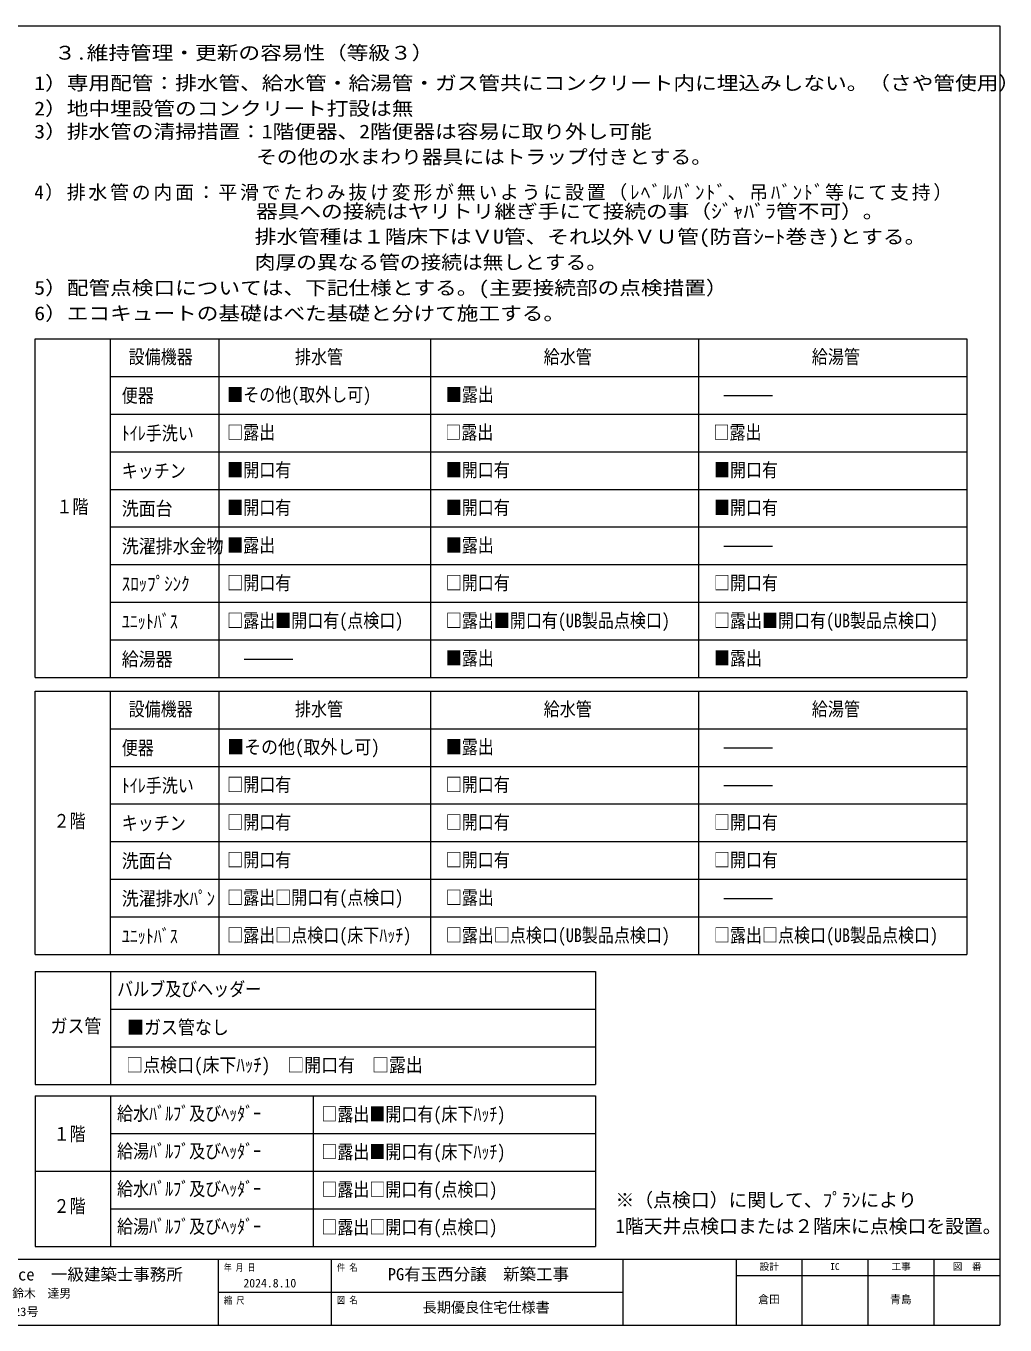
# Model space of a CAD drawing. Units: millimetres on the paper. Extents: x -198 to 199, y -138 to 138.
# Drawn here: x -8.8 to 199.1, y -138 to 138 of the extents above; entities that cross this region are included whole.
import ezdxf
from ezdxf.enums import TextEntityAlignment as Align

# ---------------------------------------------------------------- set-up
doc = ezdxf.new("R2010")
doc.units = ezdxf.units.MM
doc.layers.add('0-0_2001', color=7, linetype='Continuous')
doc.styles.add('ＭＳ ゴシック', font='')
doc.styles.get('ＭＳ ゴシック').set_extended_font_data('MS Gothic')

msp = doc.modelspace()

# ---------------------------------------------------------------- linework, layer by layer
at = {"layer": '0-0_2001'}
for p, q in [((-198, 138), (198, 138)), ((198, 138), (198, -138)), ((-6.815, 71.552), (190.987, 71.552)), ((-6.815, -0.448), (-6.815, 71.552)), ((9.185, -0.448), (9.185, 71.552)), ((32.192, 71.552), (32.192, -0.448)), ((77.098, 71.552), (77.098, -0.448)), ((134.043, 71.552), (134.043, -0.448)), ((190.987, 71.552), (190.987, -0.448)), ((9.185, 63.552), (190.987, 63.552)), ((139.428, 59.488), (149.715, 59.488)), ((9.185, 55.552), (190.987, 55.552)), ((9.185, 47.552), (190.987, 47.552)), ((9.185, 39.552), (190.987, 39.552)), ((9.185, 31.552), (190.987, 31.552)), ((139.428, 27.488), (149.715, 27.488)), ((9.185, 23.552), (190.987, 23.552)), ((9.185, 15.552), (190.987, 15.552)), ((9.185, 7.552), (190.987, 7.552)), ((37.578, 3.488), (47.865, 3.488)), ((-6.815, -0.448), (190.987, -0.448)), ((-6.815, -59.301), (-6.815, -3.301)), ((-6.815, -3.301), (190.987, -3.301)), ((9.185, -59.301), (9.185, -3.301)), ((32.192, -3.301), (32.192, -59.301)), ((77.098, -3.301), (77.098, -59.301)), ((134.043, -3.301), (134.043, -59.301)), ((190.987, -3.301), (190.987, -59.301)), ((9.185, -11.301), (190.987, -11.301)), ((139.428, -15.366), (149.715, -15.366)), ((9.185, -19.301), (190.987, -19.301)), ((139.428, -23.366), (149.715, -23.366)), ((9.185, -27.301), (190.987, -27.301)), ((9.185, -35.301), (190.987, -35.301)), ((9.185, -43.301), (190.987, -43.301)), ((139.428, -47.366), (149.715, -47.366)), ((9.185, -51.301), (190.987, -51.301)), ((-6.815, -59.301), (190.987, -59.301)), ((-6.815, -62.872), (112.185, -62.872)), ((-6.815, -62.872), (-6.815, -86.872)), ((9.185, -62.872), (9.185, -86.872)), ((112.185, -62.872), (112.185, -86.872)), ((9.185, -70.872), (112.185, -70.872)), ((9.185, -78.872), (112.185, -78.872)), ((-6.815, -86.872), (112.185, -86.872)), ((-6.815, -89.32), (112.185, -89.32)), ((-6.815, -89.32), (-6.815, -121.32)), ((9.185, -89.32), (9.185, -121.32)), ((52.185, -89.32), (52.185, -121.32)), ((112.185, -89.32), (112.185, -121.32)), ((9.185, -97.32), (112.185, -97.32)), ((-6.815, -105.32), (112.185, -105.32)), ((9.185, -113.32), (112.185, -113.32)), ((-6.815, -121.32), (112.185, -121.32)), ((-198, -124), (198, -124)), ((32, -124), (32, -138)), ((56, -124), (56, -138)), ((117.949, -124), (117.949, -138)), ((142, -124), (142, -138)), ((156, -124), (156, -138)), ((170, -124), (170, -138)), ((184, -124), (184, -138)), ((142, -127.5), (198, -127.5)), ((32, -131), (117.949, -131)), ((-198, -138), (198, -138))]:
    msp.add_line(p, q, dxfattribs=at)

# ---------------------------------------------------------------- texts
at = {"layer": '0-0_2001', "style": 'ＭＳ ゴシック'}
for s, height, width, p in [('３.維持管理・更新の容易性（等級３）', 2.933, 1.15, (-2.769, 129.964)), ('1）専用配管：排水管、給水管・給湯管・ガス管共にコンクリート内に埋込みしない。（さや管使用）', 2.933, 1.15, (-7.016, 123.527)), ('2）地中埋設管のコンクリート打設は無', 2.933, 1.15, (-7.016, 118.127)), ('3）排水管の清掃措置：1階便器、2階便器は容易に取り外し可能', 2.933, 1.15, (-7.016, 113.23)), ('その他の水まわり器具にはトラップ付きとする。', 2.933, 1.1, (40.075, 107.853)), ('器具への接続はヤリトリ継ぎ手にて接続の事（ｼﾞｬﾊﾞﾗ管不可）。', 2.933, 1.15, (40.075, 96.268)), ('排水管種は１階床下はＶU管、それ以外ＶＵ管(防音ｼｰﾄ巻き)とする。', 2.933, 1.15, (39.796, 90.892)), ('肉厚の異なる管の接続は無しとする。', 2.933, 1.1, (39.796, 85.451)), ('5）配管点検口については、下記仕様とする。(主要接続部の点検措置）', 2.933, 1.15, (-7.016, 80.022)), ('6）エコキュートの基礎はべた基礎と分けて施工する。', 2.933, 1.15, (-7.016, 74.605)), ('設備機器', 2.933, 0.85, (13.02, 65.368)), ('排水管', 2.933, 0.85, (48.337, 65.368)), ('給水管', 2.933, 0.85, (101.154, 65.368)), ('給湯管', 2.933, 0.85, (158.098, 65.368)), ('便器', 2.933, 0.85, (11.559, 57.134)), ('■その他(取外し可)', 2.933, 0.85, (33.941, 57.327)), ('■露出', 2.933, 0.85, (80.361, 57.327)), ('ﾄｲﾚ手洗い', 2.933, 0.85, (11.559, 49.134)), ('□露出', 2.933, 0.85, (33.941, 49.327)), ('□露出', 2.933, 0.85, (80.254, 49.327)), ('□露出', 2.933, 0.85, (137.199, 49.327)), ('キッチン', 2.933, 0.85, (11.559, 41.134)), ('■開口有', 2.933, 0.85, (33.941, 41.327)), ('■開口有', 2.933, 0.85, (80.361, 41.327)), ('■開口有', 2.933, 0.85, (137.306, 41.327)), ('１階', 2.933, 0.85, (-2.315, 33.552)), ('洗面台', 2.933, 0.9, (11.559, 33.134)), ('■開口有', 2.933, 0.85, (33.941, 33.327)), ('■開口有', 2.933, 0.85, (80.361, 33.327)), ('■開口有', 2.933, 0.85, (137.306, 33.327)), ('洗濯排水金物', 2.933, 0.9, (11.559, 25.134)), ('■露出', 2.933, 0.85, (33.941, 25.327)), ('■露出', 2.933, 0.85, (80.361, 25.327)), ('ｽﾛｯﾌﾟｼﾝｸ', 2.933, 0.9, (11.559, 17.134)), ('□開口有', 2.933, 0.85, (33.941, 17.327)), ('□開口有', 2.933, 0.85, (80.361, 17.327)), ('□開口有', 2.933, 0.85, (137.306, 17.327)), ('ﾕﾆｯﾄﾊﾞｽ', 2.933, 0.85, (11.559, 9.134)), ('□露出■開口有(点検口)', 2.933, 0.85, (33.941, 9.327)), ('□露出■開口有(UB製品点検口)', 2.933, 0.85, (80.361, 9.327)), ('□露出■開口有(UB製品点検口)', 2.933, 0.85, (137.306, 9.327)), ('■露出', 2.933, 0.85, (80.361, 1.327)), ('■露出', 2.933, 0.85, (137.306, 1.327)), ('給湯器', 2.933, 0.9, (11.559, 1.134)), ('設備機器', 2.933, 0.85, (13.02, -9.485)), ('排水管', 2.933, 0.85, (48.337, -9.485)), ('給水管', 2.933, 0.85, (101.154, -9.485)), ('給湯管', 2.933, 0.85, (158.098, -9.485)), ('便器', 2.933, 0.85, (11.559, -17.719)), ('■その他(取外し可)', 2.933, 0.9, (33.941, -17.526)), ('■露出', 2.933, 0.85, (80.361, -17.526)), ('ﾄｲﾚ手洗い', 2.933, 0.85, (11.559, -25.719)), ('□開口有', 2.933, 0.85, (33.941, -25.526)), ('□開口有', 2.933, 0.85, (80.361, -25.526)), ('２階', 2.933, 0.85, (-2.923, -33.239)), ('キッチン', 2.933, 0.85, (11.559, -33.719)), ('□開口有', 2.933, 0.85, (33.941, -33.526)), ('□開口有', 2.933, 0.85, (80.361, -33.526)), ('□開口有', 2.933, 0.85, (137.306, -33.526)), ('洗面台', 2.933, 0.9, (11.559, -41.719)), ('□開口有', 2.933, 0.85, (33.941, -41.526)), ('□開口有', 2.933, 0.85, (80.361, -41.526)), ('□開口有', 2.933, 0.85, (137.306, -41.526)), ('洗濯排水ﾊﾟﾝ', 2.933, 0.9, (11.559, -49.719)), ('□露出□開口有(点検口)', 2.933, 0.85, (33.941, -49.526)), ('□露出', 2.933, 0.85, (80.361, -49.526)), ('ﾕﾆｯﾄﾊﾞｽ', 2.933, 0.85, (11.559, -57.719)), ('□露出□点検口(床下ﾊｯﾁ)', 2.933, 0.85, (33.941, -57.526)), ('□露出□点検口(UB製品点検口)', 2.933, 0.85, (80.361, -57.526)), ('□露出□点検口(UB製品点検口)', 2.933, 0.85, (137.306, -57.526)), ('バルブ及びヘッダー', 2.933, 0.85, (10.566, -68.963)), ('ガス管', 2.933, 0.9, (-3.568, -76.811)), ('■ガス管なし', 2.933, 0.9, (12.687, -77.097)), ('□点検口(床下ﾊｯﾁ)\u3000□開口有\u3000□露出', 2.933, 0.9, (12.496, -85.097)), ('給水ﾊﾞﾙﾌﾞ及びﾍｯﾀﾞｰ', 2.933, 0.85, (10.566, -95.411)), ('□露出■開口有(床下ﾊｯﾁ)', 2.933, 0.85, (53.934, -95.545)), ('１階', 2.933, 0.85, (-2.923, -99.733)), ('給湯ﾊﾞﾙﾌﾞ及びﾍｯﾀﾞｰ', 2.933, 0.85, (10.566, -103.411)), ('□露出■開口有(床下ﾊｯﾁ)', 2.933, 0.85, (53.934, -103.545)), ('給水ﾊﾞﾙﾌﾞ及びﾍｯﾀﾞｰ', 2.933, 0.85, (10.566, -111.411)), ('□露出□開口有(点検口)', 2.933, 0.85, (53.934, -111.545)), ('２階', 2.933, 0.85, (-2.923, -115.058)), ('給湯ﾊﾞﾙﾌﾞ及びﾍｯﾀﾞｰ', 2.933, 0.85, (10.566, -119.411)), ('□露出□開口有(点検口)', 2.933, 0.85, (53.934, -119.545)), ('年 月 日', 1.466, 0.8, (33.244, -126.947)), ('件 名', 1.466, 0.85, (57.244, -126.947)), ('縮 尺', 1.466, 0.85, (33.244, -133.947)), ('図 名', 1.466, 0.85, (57.251, -133.882)), ('〒432-8023\u3000静岡県浜松市中央区鴨江3丁目70番23号', 1.833, 1.05, (-67.72, -136.642))]:
    msp.add_text(s, height=height, dxfattribs=dict(at, width=width)).set_placement(p, align=Align.BOTTOM_LEFT)
for s, height, p in [('※（点検口）に関して、ﾌﾟﾗﾝにより', 2.933, (116.394, -113.779)), ('1階天井点検口または２階床に点検口を設置｡', 2.933, (116.394, -119.344)), ('株式会社\u3000LIFEFUND\u3000InDesign office\u3000一級建築士事務所', 2.566, (-68.123, -129.306)), ('PG有玉西分譲\u3000新築工事', 2.566, (68.049, -129.25)), ('設計', 1.466, (147, -126.75)), ('IC', 1.466, (162, -126.75)), ('工事', 1.466, (175, -126.75)), ('図\u3000番', 1.466, (188, -126.75)), ('鈴木\u3000達男', 1.833, (-11.707, -132.747)), ('倉田', 1.686, (146.7, -133.9)), ('青島', 1.686, (174.7, -133.9))]:
    msp.add_text(s, height=height, dxfattribs=at).set_placement(p, align=Align.BOTTOM_LEFT)
at = {"layer": '0-0_2001', "color": 3, "style": 'ＭＳ ゴシック'}
for s, height, p in [('2024.8.10', 1.833, (37.386, -130.567)), ('長期優良住宅仕様書', 2.199, (75.449, -136))]:
    msp.add_text(s, height=height, dxfattribs=at).set_placement(p, align=Align.BOTTOM_LEFT)
at = {"layer": '0-0_2001', "insert": (-7.016, 100.824), "char_height": 2.933, "attachment_point": 7, "style": 'ＭＳ ゴシック'}
msp.add_mtext('\\T1.15;4）排水管の内面：平滑でたわみ抜け変形が無いように設置（ﾚﾍﾞﾙﾊﾞﾝﾄﾞ、吊ﾊﾞﾝﾄﾞ等にて支持）', dxfattribs=at)

doc.saveas('drawing.dxf')
